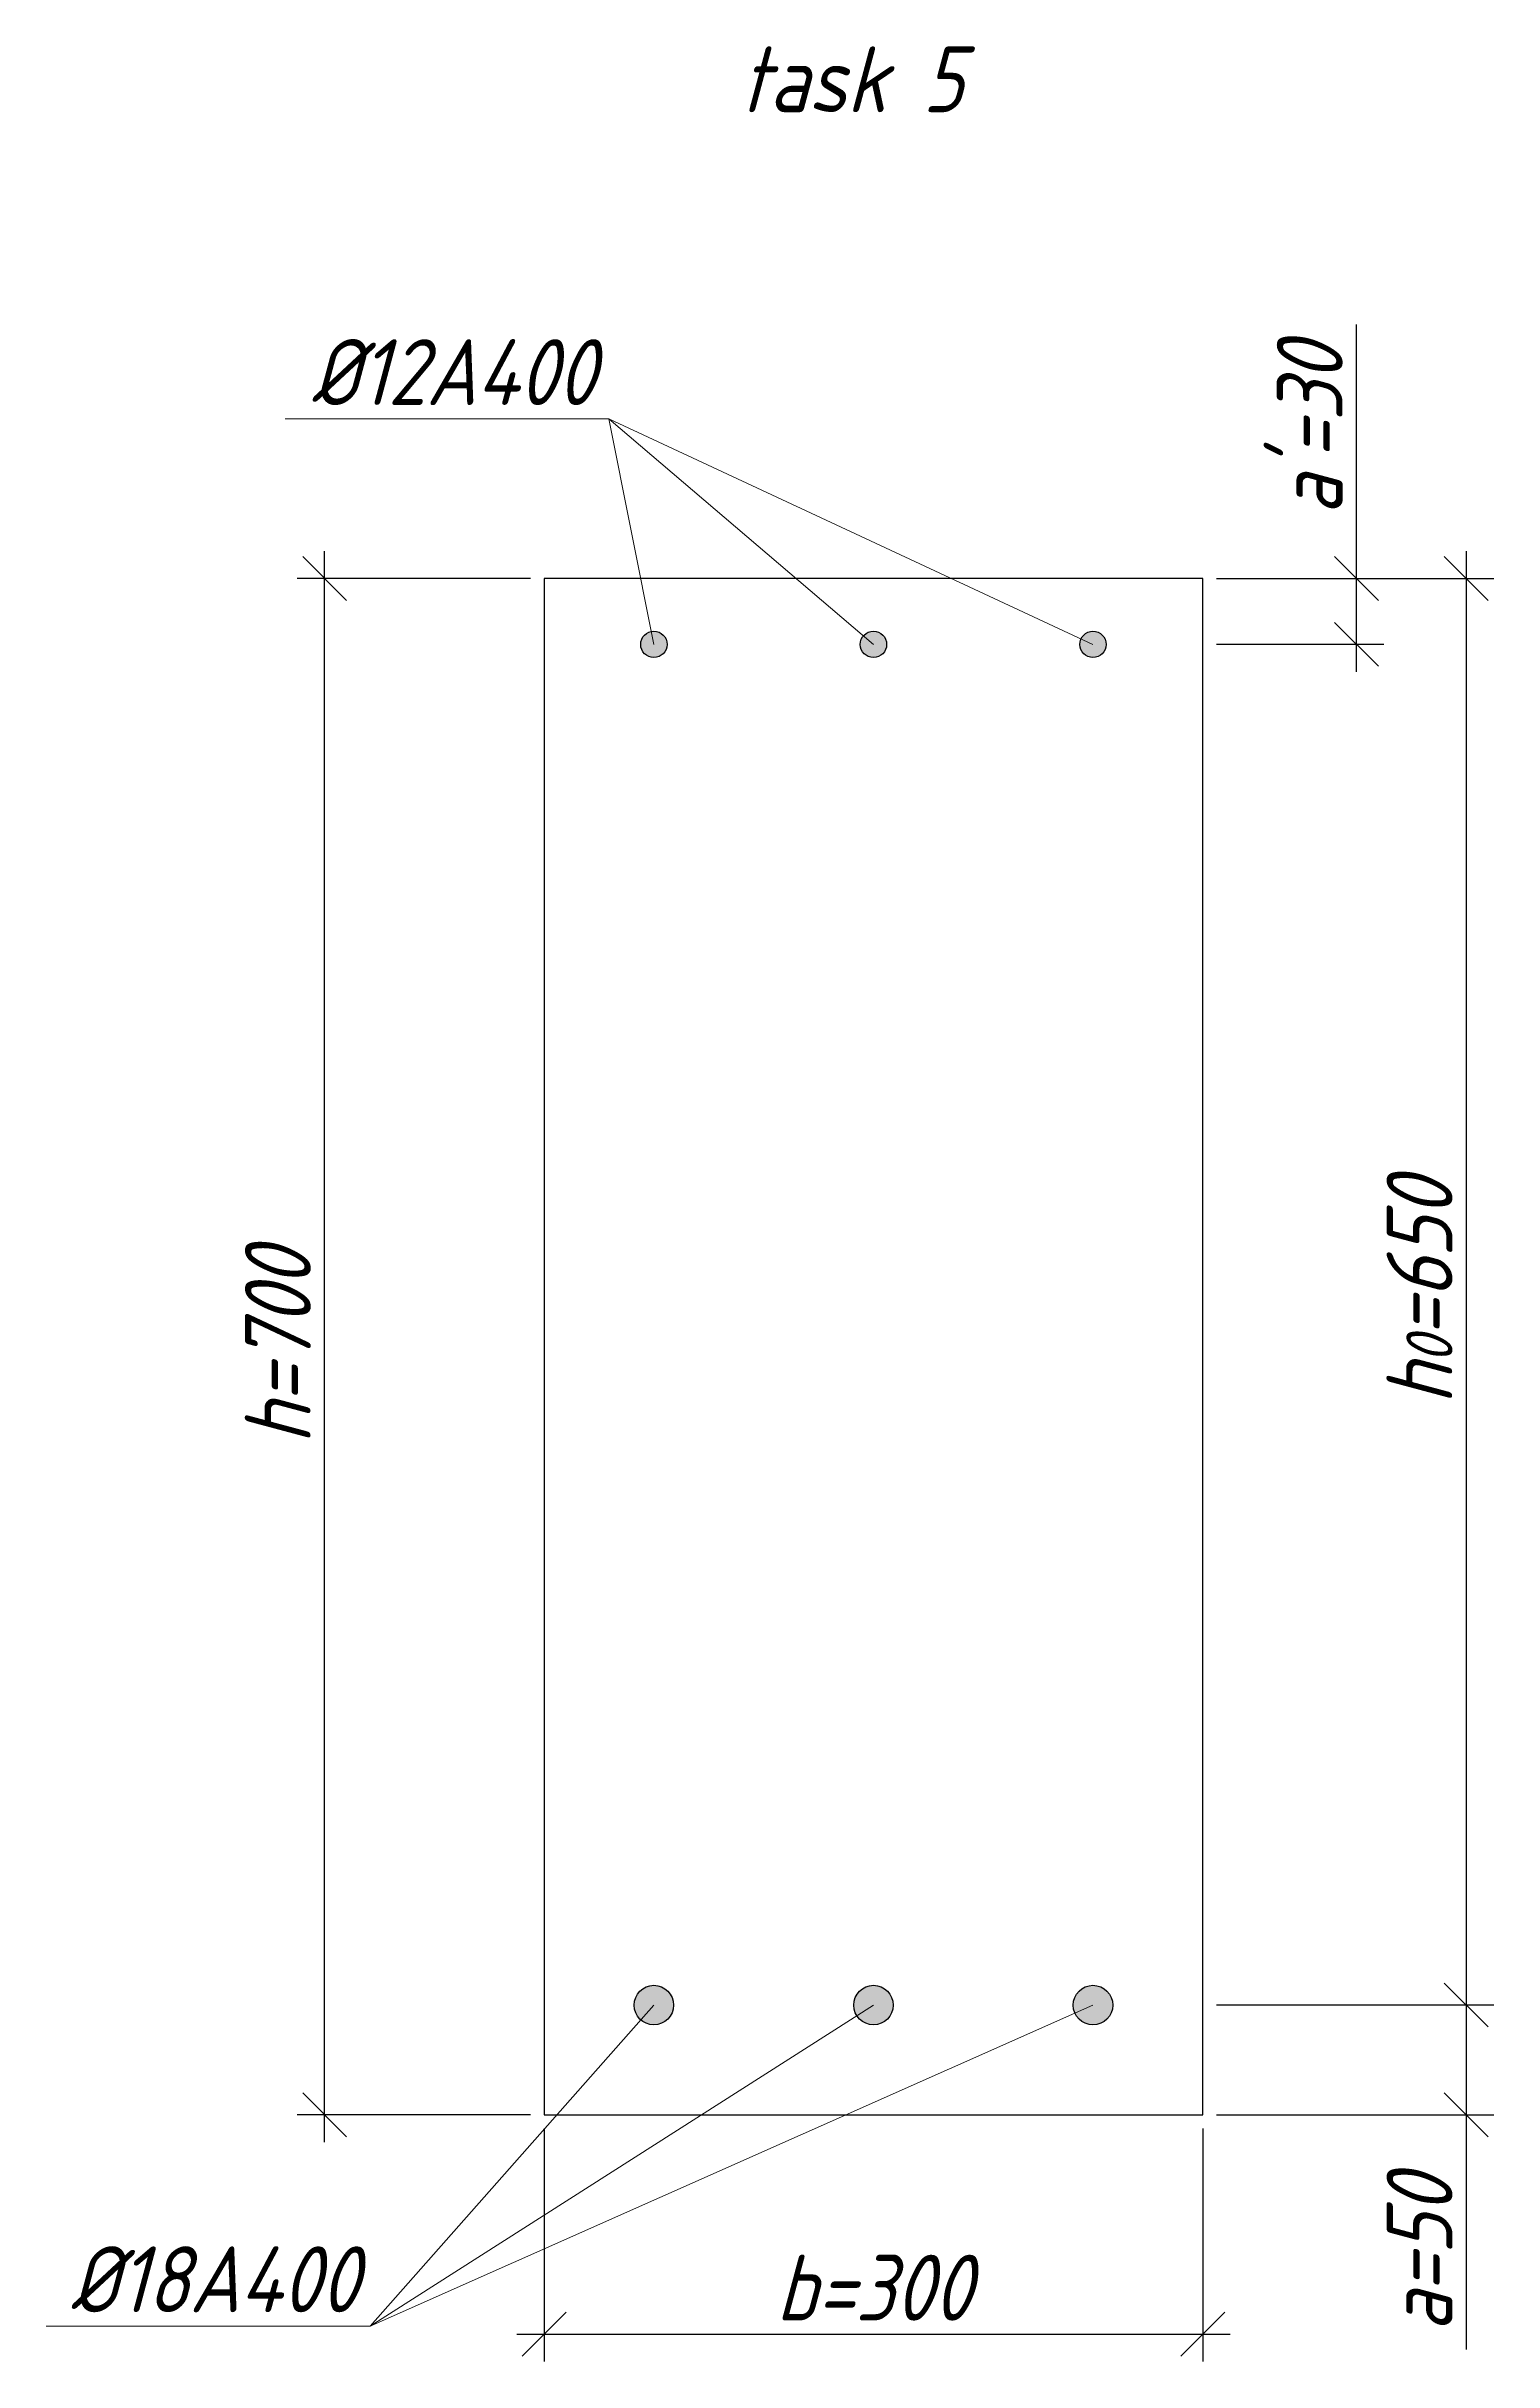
# Model space of a CAD drawing. Header units: millimetres. Extents: x -180 to 58926, y -10791 to 13515.
# Drawn here: x 3023 to 3682, y 120 to 1175 of the extents above; entities that cross this region are included whole.
import ezdxf

# ---------------------------------------------------------------- set-up
doc = ezdxf.new("R2010")
doc.units = ezdxf.units.MM
for name, color, linetype, lineweight in [('basic', 95, 'Continuous', 30), ('size', 45, 'Continuous', 20), ('text', 13, 'Continuous', 20), ('thin', 153, 'Continuous', 18)]:
    doc.layers.add(name, color=color, linetype=linetype, lineweight=lineweight)
doc.styles.add('Structures', font='isocpeur.ttf', dxfattribs={"width": 0.85, "oblique": 15})
doc.dimstyles.new('Structures', dxfattribs={"dimtxt": 3, "dimasz": 2, "dimexe": 1.25, "dimexo": 0.625, "dimtad": 1, "dimtxsty": 'Structures', "dimblk": 'OBLIQUE', "dimcen": 2.5, "dimdle": 1.25, "dimadec": 0, "dimazin": 0, "dimtfac": 1, "dimtmove": 0, "dimatfit": 3, "dimfxl": 1, "dimarcsym": 0})

# ---------------------------------------------------------------- blocks, each defined once
blk = doc.blocks.new('_Oblique')
at = {"color": 0, "linetype": 'ByBlock', "lineweight": -2}
blk.add_line((-0.5, -0.5), (0.5, 0.5), dxfattribs=at)
blk = doc.blocks.new('*D37')
at = {"layer": 'Defpoints', "color": 0, "transparency": 16777216}
for p in [(3249.9, 232.9), (3549.9, 232.9), (3549.9, 132.9)]:
    blk.add_point(p, dxfattribs=at)
at = {"layer": 'size', "color": 0, "lineweight": -2, "transparency": 16777216}
for p, q in [((3249.9, 226.6), (3249.9, 120.4)), ((3549.9, 226.6), (3549.9, 120.4)), ((3237.4, 132.9), (3562.4, 132.9))]:
    blk.add_line(p, q, dxfattribs=at)
at = {"layer": 'size', "color": 0, "lineweight": -2, "transparency": 16777216, "xscale": 20, "yscale": 20, "zscale": 20, "rotation": 180}
blk.add_blockref('_Oblique', (3249.9, 132.9), dxfattribs=at)
at = {"layer": 'size', "color": 0, "lineweight": -2, "transparency": 16777216, "xscale": 20, "yscale": 20, "zscale": 20}
blk.add_blockref('_Oblique', (3549.9, 132.9), dxfattribs=at)
at = {"layer": 'size', "color": 0, "transparency": 16777216, "insert": (3399.9, 154.1), "char_height": 30, "attachment_point": 5, "style": 'Structures'}
blk.add_mtext('b=300', dxfattribs=at)
blk = doc.blocks.new('*D38')
at = {"layer": 'Defpoints', "color": 0, "transparency": 16777216}
for p in [(3149.9, 932.9), (3249.9, 932.9), (3249.9, 232.9)]:
    blk.add_point(p, dxfattribs=at)
at = {"layer": 'size', "color": 0, "lineweight": -2, "transparency": 16777216}
for p, q in [((3149.9, 220.4), (3149.9, 945.4)), ((3243.6, 932.9), (3137.4, 932.9)), ((3243.6, 232.9), (3137.4, 232.9))]:
    blk.add_line(p, q, dxfattribs=at)
at = {"layer": 'size', "color": 0, "lineweight": -2, "transparency": 16777216, "xscale": 20, "yscale": 20, "zscale": 20}
for p, rotation in [((3149.9, 932.9), 90), ((3149.9, 232.9), 270)]:
    blk.add_blockref('_Oblique', p, dxfattribs=dict(at, rotation=rotation))
at = {"layer": 'size', "color": 0, "transparency": 16777216, "insert": (3128.6, 582.9), "char_height": 30, "attachment_point": 5, "rotation": 90, "style": 'Structures'}
blk.add_mtext('h=700', dxfattribs=at)
blk = doc.blocks.new('*D39')
at = {"layer": 'Defpoints', "color": 0, "transparency": 16777216}
for p in [(3549.9, 932.9), (3619.9, 932.9), (3549.9, 902.9)]:
    blk.add_point(p, dxfattribs=at)
at = {"layer": 'size', "color": 0, "lineweight": -2, "transparency": 16777216}
for p, q in [((3619.9, 932.9), (3619.9, 1048.6)), ((3556.1, 932.9), (3632.4, 932.9)), ((3619.9, 890.4), (3619.9, 932.9)), ((3556.1, 902.9), (3632.4, 902.9))]:
    blk.add_line(p, q, dxfattribs=at)
at = {"layer": 'size', "color": 0, "lineweight": -2, "transparency": 16777216, "xscale": 20, "yscale": 20, "zscale": 20}
for p, rotation in [((3619.9, 932.9), 90), ((3619.9, 902.9), 270)]:
    blk.add_blockref('_Oblique', p, dxfattribs=dict(at, rotation=rotation))
at = {"layer": 'size', "color": 0, "transparency": 16777216, "insert": (3598.6, 1000.8), "char_height": 30, "attachment_point": 5, "rotation": 90, "style": 'Structures'}
blk.add_mtext("a'=30", dxfattribs=at)
blk = doc.blocks.new('*D40')
at = {"layer": 'Defpoints', "color": 0, "transparency": 16777216}
for p in [(3549.9, 932.9), (3549.9, 282.9), (3669.9, 282.9)]:
    blk.add_point(p, dxfattribs=at)
at = {"layer": 'size', "color": 0, "lineweight": -2, "transparency": 16777216}
for p, q in [((3669.9, 945.4), (3669.9, 270.4)), ((3556.1, 932.9), (3682.4, 932.9)), ((3556.1, 282.9), (3682.4, 282.9))]:
    blk.add_line(p, q, dxfattribs=at)
at = {"layer": 'size', "color": 0, "lineweight": -2, "transparency": 16777216, "xscale": 20, "yscale": 20, "zscale": 20}
for p, rotation in [((3669.9, 932.9), 90), ((3669.9, 282.9), 270)]:
    blk.add_blockref('_Oblique', p, dxfattribs=dict(at, rotation=rotation))
at = {"layer": 'size', "color": 0, "transparency": 16777216, "insert": (3648.6, 607.9), "char_height": 30, "attachment_point": 5, "rotation": 90, "style": 'Structures'}
blk.add_mtext('h{\\H0.7x;\\S^ 0;}=650', dxfattribs=at)
blk = doc.blocks.new('*D41')
at = {"layer": 'Defpoints', "color": 0, "transparency": 16777216}
for p in [(3549.9, 282.9), (3549.9, 232.9), (3669.9, 232.9)]:
    blk.add_point(p, dxfattribs=at)
at = {"layer": 'size', "color": 0, "lineweight": -2, "transparency": 16777216}
for p, q in [((3669.9, 295.4), (3669.9, 232.9)), ((3556.1, 282.9), (3682.4, 282.9)), ((3556.1, 232.9), (3682.4, 232.9)), ((3669.9, 232.9), (3669.9, 126))]:
    blk.add_line(p, q, dxfattribs=at)
at = {"layer": 'size', "color": 0, "lineweight": -2, "transparency": 16777216, "xscale": 20, "yscale": 20, "zscale": 20}
for p, rotation in [((3669.9, 282.9), 90), ((3669.9, 232.9), 270)]:
    blk.add_blockref('_Oblique', p, dxfattribs=dict(at, rotation=rotation))
at = {"layer": 'size', "color": 0, "transparency": 16777216, "insert": (3648.6, 169.5), "char_height": 30, "attachment_point": 5, "rotation": 90, "style": 'Structures'}
blk.add_mtext('a=50', dxfattribs=at)

msp = doc.modelspace()

# ---------------------------------------------------------------- hatches: boundary and pattern name
at = {"layer": 'basic'}
h = msp.add_hatch(color=256, dxfattribs=at)
h.dxf.hatch_style = 1
h.paths.add_polyline_path([(3293.879, 902.871, 1), (3305.879, 902.871, 1)])
h.paths.add_polyline_path([(3405.879, 902.871, 1), (3393.879, 902.871, 1)])
h.paths.add_polyline_path([(3505.879, 902.871, 1), (3493.879, 902.871, 1)])
h = msp.add_hatch(color=256, dxfattribs=at)
h.dxf.hatch_style = 1
h.paths.add_polyline_path([(3308.879, 282.871, 1), (3290.879, 282.871, 1)])
h.paths.add_polyline_path([(3390.879, 282.871, 1), (3408.879, 282.871, 1)])
h.paths.add_polyline_path([(3490.879, 282.871, 1), (3508.879, 282.871, 1)])

# ---------------------------------------------------------------- linework, layer by layer
for p, q in [((3549.879, 932.871), (3249.879, 932.871)), ((3249.879, 932.871), (3249.879, 232.871)), ((3549.879, 232.871), (3549.879, 932.871)), ((3249.879, 232.871), (3549.879, 232.871))]:
    msp.add_line(p, q, dxfattribs=at)
for centre, radius in [((3299.879, 902.871), 6), ((3399.879, 902.871), 6), ((3499.879, 902.871), 6), ((3299.879, 282.871), 9), ((3399.879, 282.871), 9), ((3499.879, 282.871), 9)]:
    msp.add_circle(centre, radius, dxfattribs=at)
at = {"layer": 'thin'}
for p, q in [((3279.365, 1005.617), (3131.929, 1005.617)), ((3279.365, 1005.617), (3299.879, 902.871)), ((3399.879, 902.871), (3279.365, 1005.617)), ((3279.365, 1005.617), (3499.879, 902.871)), ((3299.879, 282.871), (3170.576, 136.621)), ((3170.576, 136.621), (3399.879, 282.871)), ((3170.576, 136.621), (3499.879, 282.871)), ((3170.576, 136.621), (3023.14, 136.621))]:
    msp.add_line(p, q, dxfattribs=at)

# ---------------------------------------------------------------- texts
at = {"layer": 'text', "char_height": 30, "width": 137.52879, "attachment_point": 5, "style": 'Structures'}
for s, insert in [('task 5', (3389.975, 1160.354)), ('%%C12A400', (3208.433, 1026.88)), ('%%C18A400', (3099.644, 157.884))]:
    msp.add_mtext(s, dxfattribs=dict(at, insert=insert))

# ---------------------------------------------------------------- dimensions: what is measured, and where the dimension line sits
at = {"layer": 'size'}
for base, p1, p2, text, picture, middle in [((3619.879, 932.871), (3549.879, 902.871), (3549.879, 932.871), "a'=<>", '*D39', (3598.629, 1000.753)), ((3149.879, 932.871), (3249.879, 232.871), (3249.879, 932.871), 'h=<>', '*D38', (3128.629, 582.871)), ((3669.879, 282.871), (3549.879, 932.871), (3549.879, 282.871), 'h{\\H0.7x;\\S^ 0;}=<>', '*D40', (3648.629, 607.871)), ((3669.879, 232.871), (3549.879, 282.871), (3549.879, 232.871), 'a=<>', '*D41', (3648.629, 169.452))]:
    dim = msp.add_linear_dim(base=base, p1=p1, p2=p2, angle=90, text=text, dimstyle='Structures', dxfattribs=at)
    dim.commit()
    dim.dimension.update_dxf_attribs({"geometry": picture, "text_midpoint": middle})
dim = msp.add_linear_dim(base=(3549.879, 132.871), p1=(3249.879, 232.871), p2=(3549.879, 232.871), text='b=<>', dimstyle='Structures', dxfattribs=at)
dim.commit()
dim.dimension.update_dxf_attribs({"geometry": '*D37', "text_midpoint": (3399.879, 154.121)})

doc.saveas('drawing.dxf')
